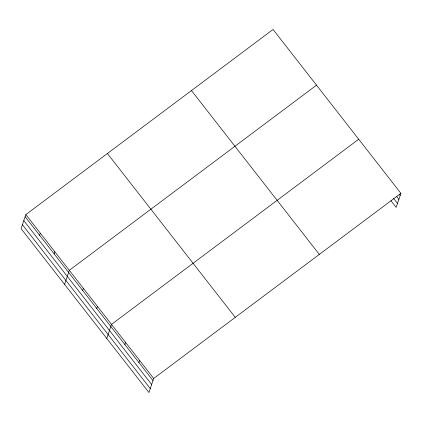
<?xml version="1.0" encoding="UTF-8"?>
<svg xmlns="http://www.w3.org/2000/svg" width="422" height="422" viewBox="0 0 422 422"><rect width="100%" height="100%" fill="white"/><g stroke="black" fill="none" stroke-linecap="round" stroke-linejoin="round"><path stroke-width="0.63" d="M25.837 214.603L21.1 228.682L148.955 392.534L153.692 378.455L400.9 193.318L273.045 29.466L25.837 214.603L153.692 378.455M39.621 235.281L40.327 233.171M54.111 253.854L54.818 251.744M64.571 284.391L69.308 270.312L316.516 85.175M82.665 290.447L83.371 288.337M96.728 308.471L97.44 306.361M106.766 338.465L111.503 324.386L358.705 139.244M124.854 344.521L125.566 342.411M138.922 362.54L139.629 360.435M400.9 193.318L396.163 207.397L390.936 200.703M399.386 194.4L400.188 195.428M396.448 196.288L398.859 199.379M393.473 198.298L397.492 203.446M191.467 90.561L319.322 254.413M107.415 153.508L235.27 317.36M25.13 216.713L152.986 380.565M23.801 220.664L151.656 384.516M22.429 224.731L150.285 388.588"/></g></svg>
